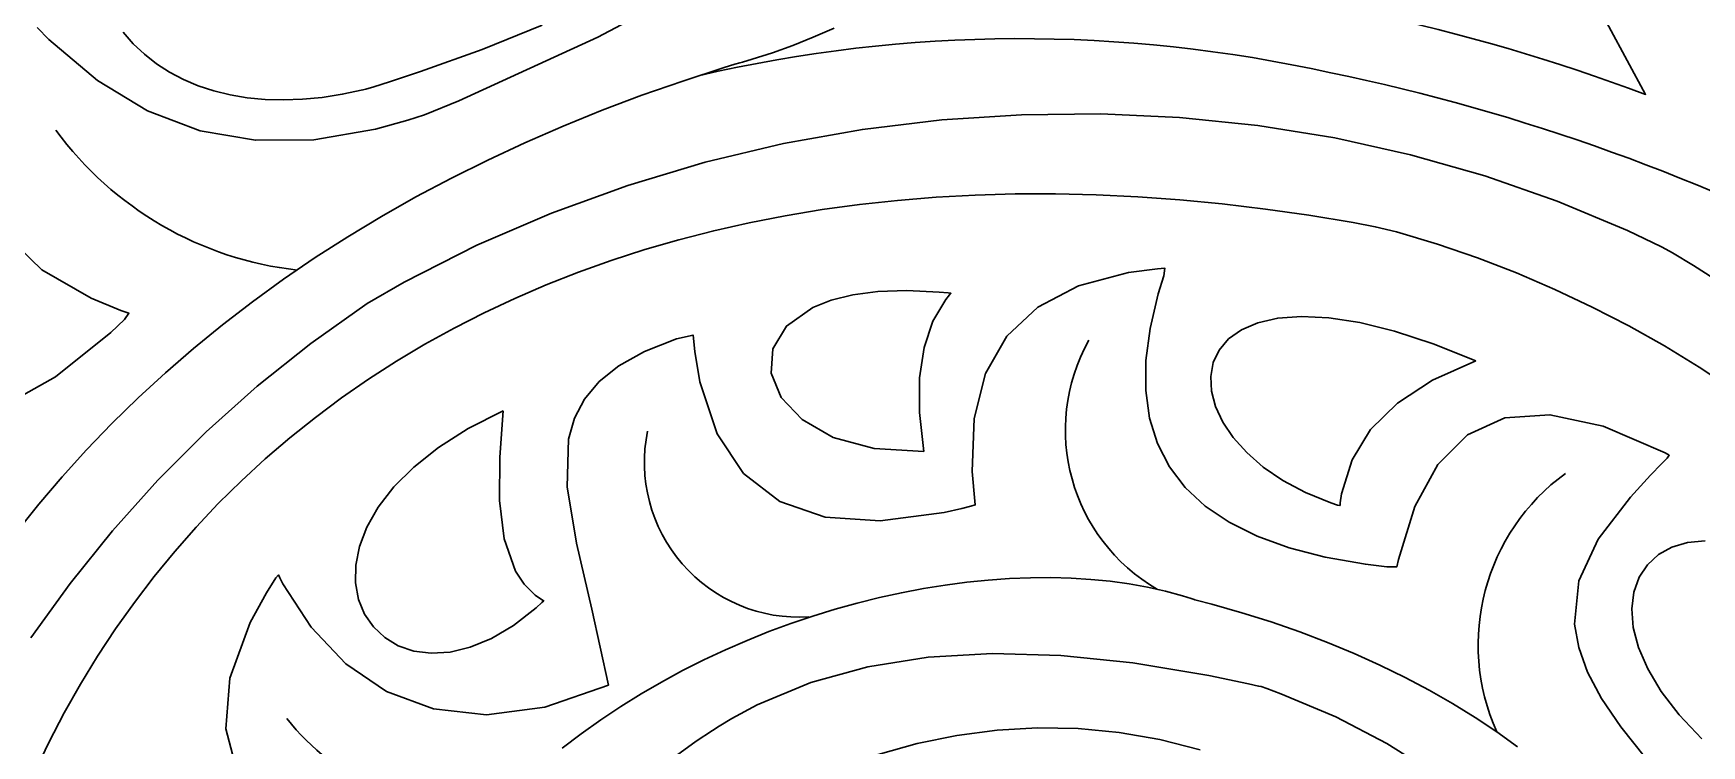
# Model space of a CAD drawing. Header units: inches. Extents: x 249 to 1192, y -18 to 440.
# Drawn here: x 610.183 to 610.5877, y 236.9425 to 237.1152 of the extents above; entities that cross this region are included whole.
import ezdxf

# ---------------------------------------------------------------- set-up
doc = ezdxf.new("R2010")
doc.units = ezdxf.units.IN
doc.header["$MEASUREMENT"] = 0
doc.layers.add('KACA', color=141, linetype='Continuous', lineweight=30)
doc.layers.add('KOLOM', color=5, linetype='Continuous')

# ---------------------------------------------------------------- blocks, each defined once
blk = doc.blocks.new('TAMPAK SAMPING KANAN')
at = {"layer": 'KACA'}
for points in [[(610.23253, 236.93548), (610.22962, 236.94658), (610.23063, 236.95887), (610.23556, 236.97235), (610.23949, 236.97953), (610.24182, 236.98324), (610.2424, 236.98392), (610.24276, 236.9832), (610.2435, 236.98177), (610.25033, 236.97121), (610.25874, 236.96238), (610.26867, 236.95566), (610.28006, 236.95141), (610.29287, 236.95001), (610.30702, 236.95182), (610.32247, 236.95721), (610.31847, 236.97557), (610.31472, 236.99157), (610.31249, 237.00527), (610.3128, 237.01686), (610.31422, 237.02194), (610.31664, 237.02657), (610.32021, 237.03078), (610.32503, 237.0346), (610.33123, 237.03806), (610.33895, 237.04117), (610.34299, 237.04207), (610.34339, 237.0381), (610.34463, 237.03071), (610.34881, 237.01813), (610.35527, 237.00847), (610.36402, 237.00173), (610.37504, 236.99792), (610.38835, 236.99703), (610.40395, 236.99907), (610.4082, 237.00003), (610.41038, 237.00058), (610.41147, 237.00088), (610.41135, 237.00181), (610.4107, 237.00897), (610.41117, 237.02183), (610.41398, 237.03277), (610.41914, 237.04178), (610.42664, 237.04886), (610.43648, 237.05402), (610.44867, 237.05724), (610.45565, 237.05813), (610.45748, 237.05828), (610.4572, 237.05647), (610.45584, 237.05207), (610.45385, 237.04369), (610.45284, 237.03587), (610.4528, 237.0286), (610.45374, 237.02189), (610.45566, 237.01574), (610.45855, 237.01014), (610.46241, 237.00509), (610.46725, 237.0006), (610.47307, 236.99667), (610.47986, 236.99329), (610.48763, 236.99047), (610.49637, 236.98821), (610.50609, 236.9865), (610.51131, 236.98585), (610.51372, 236.98584), (610.51411, 236.98763), (610.51809, 237.00051), (610.52365, 237.01066), (610.5309, 237.01789), (610.53993, 237.022), (610.55085, 237.02277), (610.56377, 237.02), (610.57879, 237.01348), (610.5798, 237.01295), (610.57932, 237.01226), (610.57795, 237.01085), (610.57529, 237.00809), (610.57041, 237.00276), (610.5626, 236.99256), (610.55787, 236.9825), (610.55681, 236.97196), (610.55784, 236.96632), (610.56001, 236.96034), (610.56339, 236.95394), (610.56805, 236.94705), (610.57406, 236.93958)], [(610.17536, 237.02464), (610.18837, 237.03198), (610.20172, 237.04266), (610.20511, 237.04586), (610.20614, 237.04735), (610.2042, 237.04804), (610.19695, 237.05103), (610.18504, 237.05793), (610.17658, 237.06607)], [(610.18388, 237.11663), (610.18675, 237.11373), (610.19849, 237.10378), (610.21068, 237.09643), (610.22343, 237.09162), (610.23682, 237.08931), (610.25098, 237.08945), (610.26598, 237.092), (610.27383, 237.09417), (610.27785, 237.09547), (610.28617, 237.09892), (610.31988, 237.11436), (610.35129, 237.13097)], [(610.23253, 236.93548), (610.22962, 236.94658), (610.23063, 236.95887), (610.23556, 236.97235), (610.23949, 236.97953), (610.24182, 236.98324), (610.2424, 236.98392), (610.24276, 236.9832), (610.2435, 236.98177), (610.25033, 236.97121), (610.25874, 236.96238), (610.26867, 236.95566), (610.28006, 236.95141), (610.29287, 236.95001), (610.30702, 236.95182), (610.32247, 236.95721), (610.31847, 236.97557), (610.31472, 236.99157), (610.31249, 237.00527), (610.3128, 237.01686), (610.31422, 237.02194), (610.31664, 237.02657), (610.32021, 237.03078), (610.32503, 237.0346), (610.33123, 237.03806), (610.33895, 237.04117), (610.34299, 237.04207), (610.34339, 237.0381), (610.34463, 237.03071), (610.34881, 237.01813), (610.35527, 237.00847), (610.36402, 237.00173), (610.37504, 236.99792), (610.38835, 236.99703), (610.40395, 236.99907), (610.4082, 237.00003), (610.41038, 237.00058), (610.41147, 237.00088), (610.41135, 237.00181), (610.4107, 237.00897), (610.41117, 237.02183), (610.41398, 237.03277), (610.41914, 237.04178), (610.42664, 237.04886), (610.43648, 237.05402), (610.44867, 237.05724), (610.45565, 237.05813), (610.45748, 237.05828), (610.4572, 237.05647), (610.45584, 237.05207), (610.45385, 237.04369), (610.45284, 237.03587), (610.4528, 237.0286), (610.45374, 237.02189), (610.45566, 237.01574), (610.45855, 237.01014), (610.46241, 237.00509), (610.46725, 237.0006), (610.47307, 236.99667), (610.47986, 236.99329), (610.48763, 236.99047), (610.49637, 236.98821), (610.50609, 236.9865), (610.51131, 236.98585), (610.51372, 236.98584), (610.51411, 236.98763), (610.51809, 237.00051), (610.52365, 237.01066), (610.5309, 237.01789), (610.53993, 237.022), (610.55085, 237.02277), (610.56377, 237.02), (610.57879, 237.01348), (610.5798, 237.01295), (610.57932, 237.01226), (610.57795, 237.01085), (610.57529, 237.00809), (610.57041, 237.00276), (610.5626, 236.99256), (610.55787, 236.9825), (610.55681, 236.97196), (610.55784, 236.96632), (610.56001, 236.96034), (610.56339, 236.95394), (610.56805, 236.94705), (610.57406, 236.93958)], [(610.17536, 237.02464), (610.18837, 237.03198), (610.20172, 237.04266), (610.20511, 237.04586), (610.20614, 237.04735), (610.2042, 237.04804), (610.19695, 237.05103), (610.18504, 237.05793), (610.17658, 237.06607)], [(610.18388, 237.11663), (610.18675, 237.11373), (610.19849, 237.10378), (610.21068, 237.09643), (610.22343, 237.09162), (610.23682, 237.08931), (610.25098, 237.08945), (610.26598, 237.092), (610.27383, 237.09417), (610.27785, 237.09547), (610.28617, 237.09892), (610.31988, 237.11436), (610.35129, 237.13097)], [(610.37723, 237.11651), (610.37217, 237.11429), (610.36717, 237.11229), (610.36223, 237.11051), (610.35736, 237.10896), (610.35496, 237.10827), (610.35436, 237.10811), (610.35314, 237.10774), (610.35058, 237.10696), (610.34048, 237.10369), (610.33059, 237.10023), (610.32092, 237.09659), (610.31146, 237.09275), (610.30221, 237.08873), (610.29319, 237.08453), (610.28438, 237.08015), (610.27578, 237.07558), (610.26741, 237.07085), (610.25926, 237.06593), (610.25132, 237.06085), (610.24361, 237.0556), (610.23612, 237.05017), (610.22885, 237.04459), (610.2218, 237.03884), (610.21498, 237.03293), (610.20839, 237.02686), (610.20201, 237.02064), (610.19587, 237.01426), (610.18995, 237.00773), (610.18426, 237.00105), (610.1788, 236.99423)], [(610.54302, 236.94223), (610.53796, 236.94585), (610.5327, 236.94934), (610.52724, 236.95271), (610.52158, 236.95595), (610.51572, 236.95906), (610.50964, 236.96203), (610.50337, 236.96487), (610.49688, 236.96756), (610.49018, 236.9701), (610.48327, 236.9725), (610.47615, 236.97474), (610.46881, 236.97682), (610.46506, 236.9778), (610.46469, 236.9779), (610.46456, 236.97794), (610.46431, 236.97802), (610.46381, 236.97819), (610.46177, 236.97882), (610.45759, 236.97996), (610.45326, 236.98093), (610.4488, 236.98173), (610.44421, 236.98237), (610.43952, 236.98283), (610.43471, 236.98313), (610.42981, 236.98326), (610.42482, 236.98323), (610.41975, 236.98303), (610.41461, 236.98267), (610.40941, 236.98215), (610.40416, 236.98146), (610.39887, 236.98061), (610.39354, 236.97959), (610.38819, 236.97842), (610.38283, 236.97708), (610.37746, 236.97559), (610.37209, 236.97393), (610.36674, 236.97212), (610.3614, 236.97015), (610.3561, 236.96802), (610.35084, 236.96573), (610.34563, 236.96329), (610.34047, 236.9607), (610.33538, 236.95794), (610.33037, 236.95504), (610.32545, 236.95198), (610.32062, 236.94877), (610.31589, 236.9454), (610.31127, 236.94188)], [(610.37723, 237.11651), (610.37217, 237.11429), (610.36717, 237.11229), (610.36223, 237.11051), (610.35736, 237.10896), (610.35496, 237.10827), (610.35436, 237.10811), (610.35314, 237.10774), (610.35058, 237.10696), (610.34048, 237.10369), (610.33059, 237.10023), (610.32092, 237.09659), (610.31146, 237.09275), (610.30221, 237.08873), (610.29319, 237.08453), (610.28438, 237.08015), (610.27578, 237.07558), (610.26741, 237.07085), (610.25926, 237.06593), (610.25132, 237.06085), (610.24361, 237.0556), (610.23612, 237.05017), (610.22885, 237.04459), (610.2218, 237.03884), (610.21498, 237.03293), (610.20839, 237.02686), (610.20201, 237.02064), (610.19587, 237.01426), (610.18995, 237.00773), (610.18426, 237.00105), (610.1788, 236.99423)], [(610.54302, 236.94223), (610.53796, 236.94585), (610.5327, 236.94934), (610.52724, 236.95271), (610.52158, 236.95595), (610.51572, 236.95906), (610.50964, 236.96203), (610.50337, 236.96487), (610.49688, 236.96756), (610.49018, 236.9701), (610.48327, 236.9725), (610.47615, 236.97474), (610.46881, 236.97682), (610.46506, 236.9778), (610.46469, 236.9779), (610.46456, 236.97794), (610.46431, 236.97802), (610.46381, 236.97819), (610.46177, 236.97882), (610.45759, 236.97996), (610.45326, 236.98093), (610.4488, 236.98173), (610.44421, 236.98237), (610.43952, 236.98283), (610.43471, 236.98313), (610.42981, 236.98326), (610.42482, 236.98323), (610.41975, 236.98303), (610.41461, 236.98267), (610.40941, 236.98215), (610.40416, 236.98146), (610.39887, 236.98061), (610.39354, 236.97959), (610.38819, 236.97842), (610.38283, 236.97708), (610.37746, 236.97559), (610.37209, 236.97393), (610.36674, 236.97212), (610.3614, 236.97015), (610.3561, 236.96802), (610.35084, 236.96573), (610.34563, 236.96329), (610.34047, 236.9607), (610.33538, 236.95794), (610.33037, 236.95504), (610.32545, 236.95198), (610.32062, 236.94877), (610.31589, 236.9454), (610.31127, 236.94188)], [(610.30643, 237.11721), (610.2918, 237.11135), (610.27689, 237.10599), (610.26933, 237.1035), (610.26552, 237.1023), (610.26361, 237.10172), (610.2629, 237.10154), (610.2579, 237.10048), (610.25302, 237.09972), (610.24827, 237.09927), (610.24365, 237.0991), (610.23918, 237.09923), (610.23486, 237.09964), (610.23071, 237.10033), (610.22674, 237.1013), (610.22296, 237.10255), (610.21937, 237.10406), (610.21599, 237.10584), (610.21283, 237.10788), (610.2099, 237.11018), (610.20721, 237.11273), (610.20477, 237.11554)], [(610.30643, 237.11721), (610.2918, 237.11135), (610.27689, 237.10599), (610.26933, 237.1035), (610.26552, 237.1023), (610.26361, 237.10172), (610.2629, 237.10154), (610.2579, 237.10048), (610.25302, 237.09972), (610.24827, 237.09927), (610.24365, 237.0991), (610.23918, 237.09923), (610.23486, 237.09964), (610.23071, 237.10033), (610.22674, 237.1013), (610.22296, 237.10255), (610.21937, 237.10406), (610.21599, 237.10584), (610.21283, 237.10788), (610.2099, 237.11018), (610.20721, 237.11273), (610.20477, 237.11554)], [(610.59552, 237.05265), (610.58566, 237.05893), (610.58061, 237.06201), (610.57897, 237.06293), (610.57794, 237.06344), (610.56965, 237.06741), (610.55263, 237.07458), (610.53509, 237.08072), (610.51708, 237.08582), (610.49869, 237.08987), (610.47999, 237.09288), (610.46103, 237.09482), (610.4419, 237.09571), (610.42265, 237.09552), (610.40336, 237.09426), (610.38409, 237.09193), (610.36492, 237.0885), (610.34592, 237.08399), (610.32715, 237.07838), (610.30868, 237.07167), (610.29058, 237.06385), (610.27293, 237.05491), (610.26392, 237.04974), (610.25026, 237.04005), (610.23724, 237.02965), (610.22487, 237.01858), (610.21317, 237.00689), (610.20217, 236.99463), (610.19188, 236.98186), (610.18232, 236.96863)], [(610.52287, 236.93577), (610.51132, 236.94302), (610.4989, 236.94948), (610.48561, 236.95509), (610.48216, 236.95636), (610.48079, 236.95681), (610.48018, 236.95695), (610.47773, 236.9575), (610.46813, 236.95949), (610.44967, 236.96257), (610.43219, 236.96438), (610.41566, 236.96487), (610.40006, 236.96398), (610.38536, 236.96164), (610.37153, 236.95779), (610.35855, 236.95237), (610.35237, 236.94906), (610.34935, 236.94724), (610.34769, 236.94619), (610.34373, 236.94363), (610.32888, 236.93278)], [(610.59552, 237.05265), (610.58566, 237.05893), (610.58061, 237.06201), (610.57897, 237.06293), (610.57794, 237.06344), (610.56965, 237.06741), (610.55263, 237.07458), (610.53509, 237.08072), (610.51708, 237.08582), (610.49869, 237.08987), (610.47999, 237.09288), (610.46103, 237.09482), (610.4419, 237.09571), (610.42265, 237.09552), (610.40336, 237.09426), (610.38409, 237.09193), (610.36492, 237.0885), (610.34592, 237.08399), (610.32715, 237.07838), (610.30868, 237.07167), (610.29058, 237.06385), (610.27293, 237.05491), (610.26392, 237.04974), (610.25026, 237.04005), (610.23724, 237.02965), (610.22487, 237.01858), (610.21317, 237.00689), (610.20217, 236.99463), (610.19188, 236.98186), (610.18232, 236.96863)], [(610.52287, 236.93577), (610.51132, 236.94302), (610.4989, 236.94948), (610.48561, 236.95509), (610.48216, 236.95636), (610.48079, 236.95681), (610.48018, 236.95695), (610.47773, 236.9575), (610.46813, 236.95949), (610.44967, 236.96257), (610.43219, 236.96438), (610.41566, 236.96487), (610.40006, 236.96398), (610.38536, 236.96164), (610.37153, 236.95779), (610.35855, 236.95237), (610.35237, 236.94906), (610.34935, 236.94724), (610.34769, 236.94619), (610.34373, 236.94363), (610.32888, 236.93278)], [(610.38791, 236.94038), (610.39736, 236.94299), (610.40698, 236.94494), (610.41673, 236.94622), (610.42656, 236.9468), (610.43645, 236.94665), (610.44634, 236.94573), (610.45621, 236.94402), (610.46601, 236.94149)], [(610.18323, 236.936), (610.18673, 236.9433), (610.19045, 236.95044), (610.19438, 236.95741), (610.19853, 236.9642), (610.2029, 236.97082), (610.20747, 236.97726), (610.21226, 236.98352), (610.21725, 236.9896), (610.22244, 236.99549), (610.22783, 237.0012), (610.23343, 237.00672), (610.23921, 237.01205), (610.2452, 237.01718), (610.25137, 237.02212), (610.25774, 237.02685), (610.26429, 237.03139), (610.27102, 237.03572), (610.27794, 237.03985), (610.28504, 237.04377), (610.29231, 237.04748), (610.29976, 237.05098), (610.30739, 237.05426), (610.31518, 237.05732), (610.32314, 237.06017), (610.33126, 237.06279), (610.33955, 237.06519), (610.348, 237.06736), (610.35661, 237.0693), (610.36538, 237.07101), (610.37429, 237.07249), (610.38336, 237.07373), (610.39258, 237.07473), (610.40194, 237.0755), (610.41145, 237.07601), (610.4211, 237.07629), (610.43089, 237.07631), (610.44081, 237.07609), (610.45087, 237.07561), (610.46106, 237.07488), (610.47139, 237.07389), (610.48184, 237.07264), (610.49241, 237.07113), (610.50311, 237.06935), (610.5085, 237.06836), (610.51364, 237.06709), (610.52356, 237.0641), (610.53327, 237.06078), (610.54277, 237.05713), (610.55207, 237.05316), (610.56115, 237.04888), (610.57001, 237.0443), (610.57865, 237.03943), (610.58707, 237.03427), (610.59526, 237.02884)], [(610.38791, 236.94038), (610.39736, 236.94299), (610.40698, 236.94494), (610.41673, 236.94622), (610.42656, 236.9468), (610.43645, 236.94665), (610.44634, 236.94573), (610.45621, 236.94402), (610.46601, 236.94149)], [(610.18323, 236.936), (610.18673, 236.9433), (610.19045, 236.95044), (610.19438, 236.95741), (610.19853, 236.9642), (610.2029, 236.97082), (610.20747, 236.97726), (610.21226, 236.98352), (610.21725, 236.9896), (610.22244, 236.99549), (610.22783, 237.0012), (610.23343, 237.00672), (610.23921, 237.01205), (610.2452, 237.01718), (610.25137, 237.02212), (610.25774, 237.02685), (610.26429, 237.03139), (610.27102, 237.03572), (610.27794, 237.03985), (610.28504, 237.04377), (610.29231, 237.04748), (610.29976, 237.05098), (610.30739, 237.05426), (610.31518, 237.05732), (610.32314, 237.06017), (610.33126, 237.06279), (610.33955, 237.06519), (610.348, 237.06736), (610.35661, 237.0693), (610.36538, 237.07101), (610.37429, 237.07249), (610.38336, 237.07373), (610.39258, 237.07473), (610.40194, 237.0755), (610.41145, 237.07601), (610.4211, 237.07629), (610.43089, 237.07631), (610.44081, 237.07609), (610.45087, 237.07561), (610.46106, 237.07488), (610.47139, 237.07389), (610.48184, 237.07264), (610.49241, 237.07113), (610.50311, 237.06935), (610.5085, 237.06836), (610.51364, 237.06709), (610.52356, 237.0641), (610.53327, 237.06078), (610.54277, 237.05713), (610.55207, 237.05316), (610.56115, 237.04888), (610.57001, 237.0443), (610.57865, 237.03943), (610.58707, 237.03427), (610.59526, 237.02884)], [(610.58775, 236.94414), (610.58222, 236.94998), (610.57785, 236.95566), (610.57458, 236.96113), (610.57235, 236.96632), (610.57109, 236.97119), (610.57075, 236.97569), (610.57125, 236.97976), (610.57253, 236.98334), (610.57454, 236.98639), (610.5772, 236.98885), (610.58047, 236.99067), (610.58426, 236.99179), (610.58852, 236.99216)], [(610.58775, 236.94414), (610.58222, 236.94998), (610.57785, 236.95566), (610.57458, 236.96113), (610.57235, 236.96632), (610.57109, 236.97119), (610.57075, 236.97569), (610.57125, 236.97976), (610.57253, 236.98334), (610.57454, 236.98639), (610.5772, 236.98885), (610.58047, 236.99067), (610.58426, 236.99179), (610.58852, 236.99216)]]:
    blk.add_lwpolyline(points, dxfattribs=at)
blk.add_lwpolyline([(610.52084, 237.21909), (610.48945, 237.17613), (610.43714, 237.13031, -0.070882), (610.57408, 237.10045), (610.55185, 237.14174), (610.53969, 237.16762), (610.52935, 237.19341)], format="xyb", close=True, dxfattribs=at)
blk.add_lwpolyline([(610.52084, 237.21909), (610.48945, 237.17613), (610.43714, 237.13031, -0.070882), (610.57408, 237.10045), (610.55185, 237.14174), (610.53969, 237.16762), (610.52935, 237.19341)], format="xyb", close=True, dxfattribs=at)
for points in [[(610.34434, 237.10497, -0.112633), (610.49772, 237.10567, -0.071562), (610.63053, 237.05775)], [(610.34434, 237.10497, -0.112633), (610.49772, 237.10567, -0.071562), (610.63053, 237.05775)], [(610.18841, 237.0918, 0.210061), (610.24702, 237.05783)], [(610.18841, 237.0918, 0.210061), (610.24702, 237.05783)], [(610.43902, 237.04081, 0.411469), (610.45569, 236.98041)], [(610.43902, 237.04081, 0.411469), (610.45569, 236.98041)], [(610.33197, 237.01879, 0.494693), (610.3711, 236.97373)], [(610.33197, 237.01879, 0.494693), (610.3711, 236.97373)], [(610.55464, 237.00854, 0.355248), (610.53798, 236.94584)], [(610.55464, 237.00854, 0.355248), (610.53798, 236.94584)], [(610.24447, 236.94908, 0.224242), (610.29292, 236.92528)], [(610.24447, 236.94908, 0.224242), (610.29292, 236.92528)]]:
    blk.add_lwpolyline(points, format="xyb", dxfattribs=at)
for points in [[(610.39896, 237.01387), (610.38691, 237.01454), (610.37702, 237.01727), (610.36946, 237.02157), (610.36439, 237.02692), (610.36195, 237.03282), (610.36231, 237.03876), (610.36563, 237.04425), (610.37205, 237.04877), (610.37648, 237.05051), (610.38174, 237.05181), (610.38786, 237.05263), (610.39485, 237.05288), (610.40274, 237.05252), (610.40485, 237.05232), (610.40555, 237.05222), (610.40549, 237.05215), (610.40524, 237.05187), (610.40429, 237.05071), (610.40114, 237.04542), (610.39903, 237.03909), (610.39796, 237.03172), (610.39794, 237.02332), (610.39896, 237.01387)], [(610.39896, 237.01387), (610.38691, 237.01454), (610.37702, 237.01727), (610.36946, 237.02157), (610.36439, 237.02692), (610.36195, 237.03282), (610.36231, 237.03876), (610.36563, 237.04425), (610.37205, 237.04877), (610.37648, 237.05051), (610.38174, 237.05181), (610.38786, 237.05263), (610.39485, 237.05288), (610.40274, 237.05252), (610.40485, 237.05232), (610.40555, 237.05222), (610.40549, 237.05215), (610.40524, 237.05187), (610.40429, 237.05071), (610.40114, 237.04542), (610.39903, 237.03909), (610.39796, 237.03172), (610.39794, 237.02332), (610.39896, 237.01387)], [(610.53287, 237.03581), (610.52254, 237.03995), (610.51316, 237.04303), (610.50472, 237.04511), (610.49719, 237.04628), (610.49057, 237.04661), (610.48485, 237.04619), (610.48001, 237.04508), (610.47603, 237.04337), (610.47292, 237.04113), (610.47064, 237.03844), (610.4692, 237.03539), (610.46858, 237.03203), (610.46877, 237.02846), (610.46974, 237.02475), (610.4715, 237.02098), (610.47402, 237.01723), (610.4773, 237.01356), (610.48132, 237.01007), (610.48607, 237.00683), (610.49154, 237.00391), (610.49771, 237.0014), (610.49936, 237.00084), (610.49993, 237.00071), (610.49994, 237.00085), (610.5, 237.00141), (610.50032, 237.0036), (610.50285, 237.01181), (610.50737, 237.01914), (610.51388, 237.02558), (610.52238, 237.03114), (610.53287, 237.03581)], [(610.53287, 237.03581), (610.52254, 237.03995), (610.51316, 237.04303), (610.50472, 237.04511), (610.49719, 237.04628), (610.49057, 237.04661), (610.48485, 237.04619), (610.48001, 237.04508), (610.47603, 237.04337), (610.47292, 237.04113), (610.47064, 237.03844), (610.4692, 237.03539), (610.46858, 237.03203), (610.46877, 237.02846), (610.46974, 237.02475), (610.4715, 237.02098), (610.47402, 237.01723), (610.4773, 237.01356), (610.48132, 237.01007), (610.48607, 237.00683), (610.49154, 237.00391), (610.49771, 237.0014), (610.49936, 237.00084), (610.49993, 237.00071), (610.49994, 237.00085), (610.5, 237.00141), (610.50032, 237.0036), (610.50285, 237.01181), (610.50737, 237.01914), (610.51388, 237.02558), (610.52238, 237.03114), (610.53287, 237.03581)], [(610.2969, 237.0237), (610.28845, 237.01939), (610.28125, 237.01482), (610.27526, 237.01008), (610.2704, 237.00524), (610.26662, 237.00037), (610.26386, 236.99553), (610.26206, 236.9908), (610.26117, 236.98625), (610.26112, 236.98195), (610.26186, 236.97798), (610.26332, 236.9744), (610.26545, 236.97128), (610.26819, 236.9687), (610.27148, 236.96673), (610.27526, 236.96544), (610.27948, 236.9649), (610.28406, 236.96518), (610.28896, 236.96635), (610.29412, 236.96849), (610.29947, 236.97166), (610.30496, 236.97594), (610.30635, 236.97719), (610.30677, 236.97764), (610.30667, 236.9777), (610.30625, 236.97795), (610.30469, 236.97903), (610.30202, 236.98165), (610.29992, 236.98483), (610.29719, 236.99263), (610.29607, 237.00199), (610.29612, 237.0125), (610.2969, 237.0237)], [(610.2969, 237.0237), (610.28845, 237.01939), (610.28125, 237.01482), (610.27526, 237.01008), (610.2704, 237.00524), (610.26662, 237.00037), (610.26386, 236.99553), (610.26206, 236.9908), (610.26117, 236.98625), (610.26112, 236.98195), (610.26186, 236.97798), (610.26332, 236.9744), (610.26545, 236.97128), (610.26819, 236.9687), (610.27148, 236.96673), (610.27526, 236.96544), (610.27948, 236.9649), (610.28406, 236.96518), (610.28896, 236.96635), (610.29412, 236.96849), (610.29947, 236.97166), (610.30496, 236.97594), (610.30635, 236.97719), (610.30677, 236.97764), (610.30667, 236.9777), (610.30625, 236.97795), (610.30469, 236.97903), (610.30202, 236.98165), (610.29992, 236.98483), (610.29719, 236.99263), (610.29607, 237.00199), (610.29612, 237.0125), (610.2969, 237.0237)]]:
    blk.add_lwpolyline(points, close=True, dxfattribs=at)

msp = doc.modelspace()

# ---------------------------------------------------------------- block references
at = {"layer": 'KOLOM'}
msp.add_blockref('TAMPAK SAMPING KANAN', (0, 0), dxfattribs=at)

doc.saveas('drawing.dxf')
